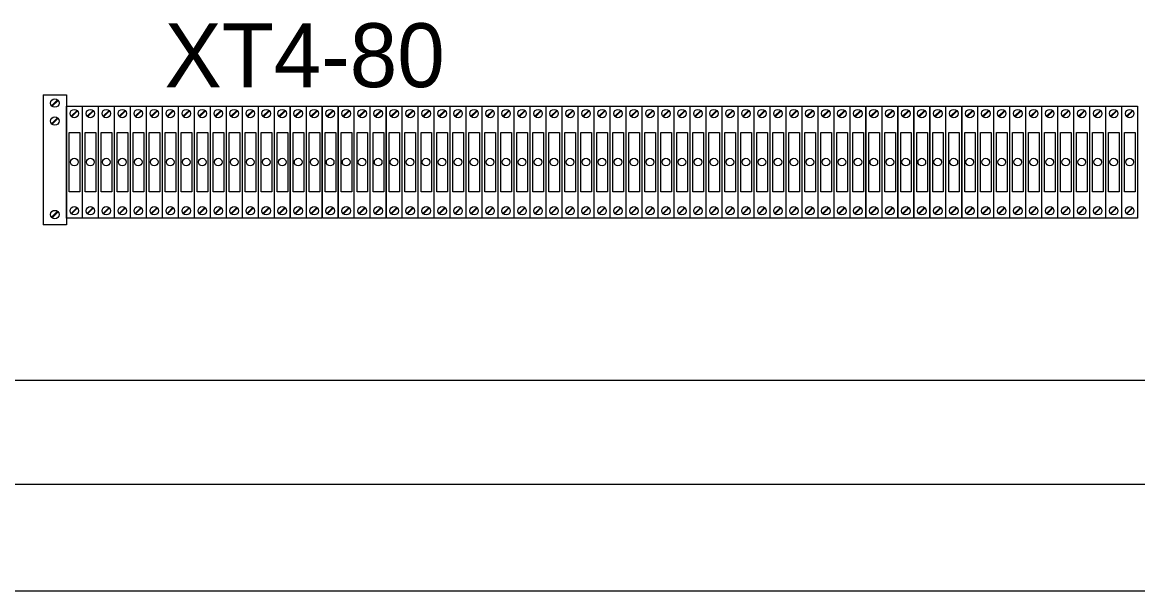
# Model space of a CAD drawing. Header units: millimetres. Extents: x 32721 to 72822, y 57624 to 123188.
# Drawn here: x 33098.1 to 33314.6, y 61653.7 to 61764 of the extents above; entities that cross this region are included whole.
import ezdxf

# ---------------------------------------------------------------- set-up
doc = ezdxf.new("R2010")
doc.units = ezdxf.units.MM
doc.header["$LTSCALE"] = 10
doc.layers.add('1轮廓实线层', color=7, linetype='Continuous', lineweight=18)
doc.layers.add('6文字层', color=3, linetype='Continuous', lineweight=18)
doc.styles.add('样式 1', font='SIMYOU.TTF', dxfattribs={"width": 0.75})

msp = doc.modelspace()

# ---------------------------------------------------------------- linework, layer by layer
at = {"layer": '1轮廓实线层', "lineweight": 13}
for p, q in [((33102.09, 61749.95), (33106.63, 61749.95)), ((33102.09, 61749.95), (33102.09, 61724.68)), ((33103.73, 61747.79), (33104.89, 61748.95)), ((33103.83, 61747.69), (33104.99, 61748.85)), ((33106.63, 61749.95), (33106.63, 61724.68)), ((33106.63, 61747.72), (33109.67, 61747.72)), ((33106.63, 61725.99), (33106.63, 61747.72)), ((33107.52, 61745.75), (33108.68, 61746.91)), ((33107.62, 61745.65), (33108.78, 61746.81)), ((33109.67, 61747.72), (33109.67, 61725.99)), ((33109.74, 61747.72), (33112.77, 61747.72)), ((33109.74, 61725.99), (33109.74, 61747.72)), ((33110.62, 61745.75), (33111.79, 61746.91)), ((33110.73, 61745.65), (33111.89, 61746.81)), ((33112.77, 61747.72), (33112.77, 61725.99)), ((33112.84, 61747.72), (33115.88, 61747.72)), ((33112.84, 61725.99), (33112.84, 61747.72)), ((33113.73, 61745.75), (33114.89, 61746.91)), ((33113.83, 61745.65), (33114.99, 61746.81)), ((33115.88, 61747.72), (33115.88, 61725.99)), ((33115.95, 61747.72), (33118.98, 61747.72)), ((33115.95, 61725.99), (33115.95, 61747.72)), ((33116.83, 61745.75), (33118, 61746.91)), ((33116.94, 61745.65), (33118.1, 61746.81)), ((33118.98, 61747.72), (33118.98, 61725.99)), ((33119.05, 61747.72), (33122.09, 61747.72)), ((33119.05, 61725.99), (33119.05, 61747.72)), ((33119.94, 61745.75), (33121.1, 61746.91)), ((33120.04, 61745.65), (33121.2, 61746.81)), ((33122.09, 61747.72), (33122.09, 61725.99)), ((33122.16, 61747.72), (33125.19, 61747.72)), ((33122.16, 61725.99), (33122.16, 61747.72)), ((33123.04, 61745.75), (33124.21, 61746.91)), ((33123.15, 61745.65), (33124.31, 61746.81)), ((33125.19, 61747.72), (33125.19, 61725.99)), ((33125.26, 61747.72), (33128.3, 61747.72)), ((33125.26, 61725.99), (33125.26, 61747.72)), ((33126.15, 61745.75), (33127.31, 61746.91)), ((33126.25, 61745.65), (33127.41, 61746.81)), ((33128.3, 61747.72), (33128.3, 61725.99)), ((33128.37, 61747.72), (33131.4, 61747.72)), ((33128.37, 61725.99), (33128.37, 61747.72)), ((33129.25, 61745.75), (33130.42, 61746.91)), ((33129.36, 61745.65), (33130.52, 61746.81)), ((33131.4, 61747.72), (33131.4, 61725.99)), ((33131.47, 61747.72), (33134.51, 61747.72)), ((33131.47, 61725.99), (33131.47, 61747.72)), ((33132.36, 61745.75), (33133.52, 61746.91)), ((33132.46, 61745.65), (33133.62, 61746.81)), ((33134.51, 61747.72), (33134.51, 61725.99)), ((33134.58, 61747.72), (33137.61, 61747.72)), ((33134.58, 61725.99), (33134.58, 61747.72)), ((33135.46, 61745.75), (33136.63, 61746.91)), ((33135.57, 61745.65), (33136.73, 61746.81)), ((33137.61, 61747.72), (33137.61, 61725.99)), ((33137.68, 61747.72), (33140.72, 61747.72)), ((33137.68, 61725.99), (33137.68, 61747.72)), ((33138.57, 61745.75), (33139.73, 61746.91)), ((33138.67, 61745.65), (33139.83, 61746.81)), ((33140.72, 61747.72), (33140.72, 61725.99)), ((33140.79, 61747.72), (33143.82, 61747.72)), ((33140.79, 61725.99), (33140.79, 61747.72)), ((33141.67, 61745.75), (33142.84, 61746.91)), ((33141.78, 61745.65), (33142.94, 61746.81)), ((33143.82, 61747.72), (33143.82, 61725.99)), ((33143.89, 61747.72), (33146.93, 61747.72)), ((33143.89, 61725.99), (33143.89, 61747.72)), ((33144.78, 61745.75), (33145.94, 61746.91)), ((33144.88, 61745.65), (33146.04, 61746.81)), ((33146.93, 61747.72), (33146.93, 61725.99)), ((33147, 61747.72), (33150.03, 61747.72)), ((33147, 61725.99), (33147, 61747.72)), ((33147.88, 61745.75), (33149.05, 61746.91)), ((33147.99, 61745.65), (33149.15, 61746.81)), ((33150.03, 61747.72), (33150.03, 61725.99)), ((33150.1, 61747.72), (33153.14, 61747.72)), ((33150.1, 61725.99), (33150.1, 61747.72)), ((33150.99, 61745.75), (33152.15, 61746.91)), ((33151.09, 61745.65), (33152.25, 61746.81)), ((33153.14, 61747.72), (33153.14, 61725.99)), ((33153.21, 61747.72), (33156.24, 61747.72)), ((33153.21, 61725.99), (33153.21, 61747.72)), ((33154.09, 61745.75), (33155.26, 61746.91)), ((33154.2, 61745.65), (33155.36, 61746.81)), ((33156.24, 61747.72), (33156.24, 61725.99)), ((33156.31, 61747.72), (33159.35, 61747.72)), ((33156.31, 61725.99), (33156.31, 61747.72)), ((33157.2, 61745.75), (33158.36, 61746.91)), ((33157.3, 61745.65), (33158.46, 61746.81)), ((33159.35, 61747.72), (33159.35, 61725.99)), ((33159.42, 61747.72), (33162.45, 61747.72)), ((33159.42, 61725.99), (33159.42, 61747.72)), ((33160.3, 61745.75), (33161.47, 61746.91)), ((33160.41, 61745.65), (33161.57, 61746.81)), ((33162.45, 61747.72), (33162.45, 61725.99)), ((33162.52, 61747.72), (33165.56, 61747.72)), ((33162.52, 61725.99), (33162.52, 61747.72)), ((33163.41, 61745.75), (33164.57, 61746.91)), ((33163.51, 61745.65), (33164.67, 61746.81)), ((33165.56, 61747.72), (33165.56, 61725.99)), ((33165.63, 61747.72), (33168.66, 61747.72)), ((33165.63, 61725.99), (33165.63, 61747.72)), ((33166.51, 61745.75), (33167.68, 61746.91)), ((33166.62, 61745.65), (33167.78, 61746.81)), ((33168.66, 61747.72), (33168.66, 61725.99)), ((33168.74, 61725.99), (33168.74, 61747.72)), ((33168.74, 61747.72), (33171.77, 61747.72)), ((33168.74, 61725.99), (33168.74, 61747.72)), ((33169.62, 61745.75), (33170.78, 61746.91)), ((33169.72, 61745.65), (33170.88, 61746.81)), ((33171.77, 61747.72), (33171.77, 61725.99)), ((33171.84, 61747.72), (33174.87, 61747.72)), ((33171.84, 61725.99), (33171.84, 61747.72)), ((33172.72, 61745.75), (33173.89, 61746.91)), ((33172.83, 61745.65), (33173.99, 61746.81)), ((33174.87, 61747.72), (33174.87, 61725.99)), ((33174.95, 61747.72), (33177.98, 61747.72)), ((33174.95, 61725.99), (33174.95, 61747.72)), ((33175.83, 61745.75), (33176.99, 61746.91)), ((33175.93, 61745.65), (33177.09, 61746.81)), ((33177.98, 61747.72), (33177.98, 61725.99)), ((33178.05, 61747.72), (33181.08, 61747.72)), ((33178.05, 61725.99), (33178.05, 61747.72)), ((33178.93, 61745.75), (33180.1, 61746.91)), ((33179.04, 61745.65), (33180.2, 61746.81)), ((33181.08, 61747.72), (33181.08, 61725.99)), ((33181.16, 61747.72), (33184.19, 61747.72)), ((33181.16, 61725.99), (33181.16, 61747.72)), ((33182.04, 61745.75), (33183.2, 61746.91)), ((33182.14, 61745.65), (33183.3, 61746.81)), ((33184.19, 61747.72), (33184.19, 61725.99)), ((33184.26, 61747.72), (33187.29, 61747.72)), ((33184.26, 61725.99), (33184.26, 61747.72)), ((33185.14, 61745.75), (33186.31, 61746.91)), ((33185.25, 61745.65), (33186.41, 61746.81)), ((33187.29, 61747.72), (33187.29, 61725.99)), ((33187.37, 61747.72), (33190.4, 61747.72)), ((33187.37, 61725.99), (33187.37, 61747.72)), ((33188.25, 61745.75), (33189.41, 61746.91)), ((33188.35, 61745.65), (33189.51, 61746.81)), ((33190.4, 61747.72), (33190.4, 61725.99)), ((33190.47, 61747.72), (33193.5, 61747.72)), ((33190.47, 61725.99), (33190.47, 61747.72)), ((33191.35, 61745.75), (33192.52, 61746.91)), ((33191.46, 61745.65), (33192.62, 61746.81)), ((33193.5, 61747.72), (33193.5, 61725.99)), ((33193.58, 61747.72), (33196.61, 61747.72)), ((33193.58, 61725.99), (33193.58, 61747.72)), ((33194.46, 61745.75), (33195.62, 61746.91)), ((33194.56, 61745.65), (33195.72, 61746.81)), ((33196.61, 61747.72), (33196.61, 61725.99)), ((33196.68, 61747.72), (33199.71, 61747.72)), ((33196.68, 61725.99), (33196.68, 61747.72)), ((33197.56, 61745.75), (33198.73, 61746.91)), ((33197.67, 61745.65), (33198.83, 61746.81)), ((33199.71, 61747.72), (33199.71, 61725.99)), ((33199.79, 61747.72), (33202.82, 61747.72)), ((33199.79, 61725.99), (33199.79, 61747.72)), ((33200.67, 61745.75), (33201.83, 61746.91)), ((33200.77, 61745.65), (33201.93, 61746.81)), ((33202.82, 61747.72), (33202.82, 61725.99)), ((33202.89, 61747.72), (33205.92, 61747.72)), ((33202.89, 61725.99), (33202.89, 61747.72)), ((33203.77, 61745.75), (33204.94, 61746.91)), ((33203.88, 61745.65), (33205.04, 61746.81)), ((33205.92, 61747.72), (33205.92, 61725.99)), ((33206, 61747.72), (33209.03, 61747.72)), ((33206, 61725.99), (33206, 61747.72)), ((33206.88, 61745.75), (33208.04, 61746.91)), ((33206.98, 61745.65), (33208.14, 61746.81)), ((33209.03, 61747.72), (33209.03, 61725.99)), ((33209.1, 61747.72), (33212.13, 61747.72)), ((33209.1, 61725.99), (33209.1, 61747.72)), ((33209.98, 61745.75), (33211.15, 61746.91)), ((33210.09, 61745.65), (33211.25, 61746.81)), ((33212.13, 61747.72), (33212.13, 61725.99)), ((33212.21, 61747.72), (33215.24, 61747.72)), ((33212.21, 61725.99), (33212.21, 61747.72)), ((33213.09, 61745.75), (33214.25, 61746.91)), ((33213.19, 61745.65), (33214.35, 61746.81)), ((33215.24, 61747.72), (33215.24, 61725.99)), ((33215.31, 61747.72), (33218.34, 61747.72)), ((33215.31, 61725.99), (33215.31, 61747.72)), ((33216.19, 61745.75), (33217.36, 61746.91)), ((33216.3, 61745.65), (33217.46, 61746.81)), ((33218.34, 61747.72), (33218.34, 61725.99)), ((33218.42, 61747.72), (33221.45, 61747.72)), ((33218.42, 61725.99), (33218.42, 61747.72)), ((33219.3, 61745.75), (33220.46, 61746.91)), ((33219.4, 61745.65), (33220.56, 61746.81)), ((33221.45, 61747.72), (33221.45, 61725.99)), ((33221.52, 61747.72), (33224.55, 61747.72)), ((33221.52, 61725.99), (33221.52, 61747.72)), ((33222.4, 61745.75), (33223.57, 61746.91)), ((33222.51, 61745.65), (33223.67, 61746.81)), ((33224.55, 61747.72), (33224.55, 61725.99)), ((33224.63, 61747.72), (33227.66, 61747.72)), ((33224.63, 61725.99), (33224.63, 61747.72)), ((33225.51, 61745.75), (33226.67, 61746.91)), ((33225.61, 61745.65), (33226.77, 61746.81)), ((33227.66, 61747.72), (33227.66, 61725.99)), ((33227.73, 61747.72), (33230.76, 61747.72)), ((33227.73, 61725.99), (33227.73, 61747.72)), ((33228.62, 61745.75), (33229.78, 61746.91)), ((33228.72, 61745.65), (33229.88, 61746.81)), ((33230.76, 61747.72), (33230.76, 61725.99)), ((33230.84, 61725.99), (33230.84, 61747.72)), ((33230.84, 61747.72), (33233.87, 61747.72)), ((33230.84, 61725.99), (33230.84, 61747.72)), ((33231.72, 61745.75), (33232.88, 61746.91)), ((33231.82, 61745.65), (33232.98, 61746.81)), ((33233.87, 61747.72), (33233.87, 61725.99)), ((33233.94, 61747.72), (33236.97, 61747.72)), ((33233.94, 61725.99), (33233.94, 61747.72)), ((33234.83, 61745.75), (33235.99, 61746.91)), ((33234.93, 61745.65), (33236.09, 61746.81)), ((33236.97, 61747.72), (33236.97, 61725.99)), ((33237.05, 61747.72), (33240.08, 61747.72)), ((33237.05, 61725.99), (33237.05, 61747.72)), ((33237.93, 61745.75), (33239.09, 61746.91)), ((33238.03, 61745.65), (33239.19, 61746.81)), ((33240.08, 61747.72), (33240.08, 61725.99)), ((33240.15, 61747.72), (33243.18, 61747.72)), ((33240.15, 61725.99), (33240.15, 61747.72)), ((33241.04, 61745.75), (33242.2, 61746.91)), ((33241.14, 61745.65), (33242.3, 61746.81)), ((33243.18, 61747.72), (33243.18, 61725.99)), ((33243.26, 61747.72), (33246.29, 61747.72)), ((33243.26, 61725.99), (33243.26, 61747.72)), ((33244.14, 61745.75), (33245.3, 61746.91)), ((33244.24, 61745.65), (33245.4, 61746.81)), ((33246.29, 61747.72), (33246.29, 61725.99)), ((33246.36, 61747.72), (33249.39, 61747.72)), ((33246.36, 61725.99), (33246.36, 61747.72)), ((33247.25, 61745.75), (33248.41, 61746.91)), ((33247.35, 61745.65), (33248.51, 61746.81)), ((33249.39, 61747.72), (33249.39, 61725.99)), ((33249.47, 61747.72), (33252.5, 61747.72)), ((33249.47, 61725.99), (33249.47, 61747.72)), ((33250.35, 61745.75), (33251.51, 61746.91)), ((33250.45, 61745.65), (33251.61, 61746.81)), ((33252.5, 61747.72), (33252.5, 61725.99)), ((33252.57, 61747.72), (33255.6, 61747.72)), ((33252.57, 61725.99), (33252.57, 61747.72)), ((33253.46, 61745.75), (33254.62, 61746.91)), ((33253.56, 61745.65), (33254.72, 61746.81)), ((33255.6, 61747.72), (33255.6, 61725.99)), ((33255.68, 61747.72), (33258.71, 61747.72)), ((33255.68, 61725.99), (33255.68, 61747.72)), ((33256.56, 61745.75), (33257.72, 61746.91)), ((33256.66, 61745.65), (33257.82, 61746.81)), ((33258.71, 61747.72), (33258.71, 61725.99)), ((33258.78, 61747.72), (33261.81, 61747.72)), ((33258.78, 61725.99), (33258.78, 61747.72)), ((33259.67, 61745.75), (33260.83, 61746.91)), ((33259.77, 61745.65), (33260.93, 61746.81)), ((33261.81, 61747.72), (33261.81, 61725.99)), ((33261.89, 61747.72), (33264.92, 61747.72)), ((33261.89, 61725.99), (33261.89, 61747.72)), ((33262.77, 61745.75), (33263.93, 61746.91)), ((33262.87, 61745.65), (33264.03, 61746.81)), ((33264.92, 61747.72), (33264.92, 61725.99)), ((33264.99, 61747.72), (33268.02, 61747.72)), ((33264.99, 61725.99), (33264.99, 61747.72)), ((33265.88, 61745.75), (33267.04, 61746.91)), ((33265.98, 61745.65), (33267.14, 61746.81)), ((33268.02, 61747.72), (33268.02, 61725.99)), ((33268.1, 61747.72), (33271.13, 61747.72)), ((33268.1, 61725.99), (33268.1, 61747.72)), ((33268.98, 61745.75), (33270.14, 61746.91)), ((33269.08, 61745.65), (33270.24, 61746.81)), ((33271.13, 61747.72), (33271.13, 61725.99)), ((33271.2, 61747.72), (33274.23, 61747.72)), ((33271.2, 61725.99), (33271.2, 61747.72)), ((33272.09, 61745.75), (33273.25, 61746.91)), ((33272.19, 61745.65), (33273.35, 61746.81)), ((33274.23, 61747.72), (33274.23, 61725.99)), ((33274.31, 61747.72), (33277.34, 61747.72)), ((33274.31, 61725.99), (33274.31, 61747.72)), ((33275.19, 61745.75), (33276.35, 61746.91)), ((33275.29, 61745.65), (33276.45, 61746.81)), ((33277.34, 61747.72), (33277.34, 61725.99)), ((33277.41, 61747.72), (33280.44, 61747.72)), ((33277.41, 61725.99), (33277.41, 61747.72)), ((33278.3, 61745.75), (33279.46, 61746.91)), ((33278.4, 61745.65), (33279.56, 61746.81)), ((33280.44, 61747.72), (33280.44, 61725.99)), ((33280.52, 61747.72), (33283.55, 61747.72)), ((33280.52, 61725.99), (33280.52, 61747.72)), ((33281.4, 61745.75), (33282.56, 61746.91)), ((33281.5, 61745.65), (33282.66, 61746.81)), ((33283.55, 61747.72), (33283.55, 61725.99)), ((33283.62, 61747.72), (33286.65, 61747.72)), ((33283.62, 61725.99), (33283.62, 61747.72)), ((33284.51, 61745.75), (33285.67, 61746.91)), ((33284.61, 61745.65), (33285.77, 61746.81)), ((33286.65, 61747.72), (33286.65, 61725.99)), ((33286.73, 61747.72), (33289.76, 61747.72)), ((33286.73, 61725.99), (33286.73, 61747.72)), ((33287.61, 61745.75), (33288.77, 61746.91)), ((33287.71, 61745.65), (33288.87, 61746.81)), ((33289.76, 61747.72), (33289.76, 61725.99)), ((33289.83, 61747.72), (33292.86, 61747.72)), ((33289.83, 61725.99), (33289.83, 61747.72)), ((33290.72, 61745.75), (33291.88, 61746.91)), ((33290.82, 61745.65), (33291.98, 61746.81)), ((33292.86, 61747.72), (33292.86, 61725.99)), ((33292.94, 61725.99), (33292.94, 61747.72)), ((33292.94, 61747.72), (33295.97, 61747.72)), ((33292.94, 61725.99), (33292.94, 61747.72)), ((33293.82, 61745.75), (33294.98, 61746.91)), ((33293.92, 61745.65), (33295.08, 61746.81)), ((33295.97, 61747.72), (33295.97, 61725.99)), ((33296.04, 61747.72), (33299.07, 61747.72)), ((33296.04, 61725.99), (33296.04, 61747.72)), ((33296.93, 61745.75), (33298.09, 61746.91)), ((33297.03, 61745.65), (33298.19, 61746.81)), ((33299.07, 61747.72), (33299.07, 61725.99)), ((33299.15, 61747.72), (33302.18, 61747.72)), ((33299.15, 61725.99), (33299.15, 61747.72)), ((33300.03, 61745.75), (33301.19, 61746.91)), ((33300.13, 61745.65), (33301.29, 61746.81)), ((33302.18, 61747.72), (33302.18, 61725.99)), ((33302.25, 61747.72), (33305.28, 61747.72)), ((33302.25, 61725.99), (33302.25, 61747.72)), ((33303.14, 61745.75), (33304.3, 61746.91)), ((33303.24, 61745.65), (33304.4, 61746.81)), ((33305.28, 61747.72), (33305.28, 61725.99)), ((33305.36, 61747.72), (33308.39, 61747.72)), ((33305.36, 61725.99), (33305.36, 61747.72)), ((33306.24, 61745.75), (33307.4, 61746.91)), ((33306.34, 61745.65), (33307.5, 61746.81)), ((33308.39, 61747.72), (33308.39, 61725.99)), ((33308.46, 61747.72), (33311.49, 61747.72)), ((33308.46, 61725.99), (33308.46, 61747.72)), ((33309.35, 61745.75), (33310.51, 61746.91)), ((33309.45, 61745.65), (33310.61, 61746.81)), ((33311.49, 61747.72), (33311.49, 61725.99)), ((33311.57, 61747.72), (33314.6, 61747.72)), ((33311.57, 61725.99), (33311.57, 61747.72)), ((33312.45, 61745.75), (33313.61, 61746.91)), ((33312.55, 61745.65), (33313.71, 61746.81)), ((33314.6, 61747.72), (33314.6, 61725.99)), ((33103.73, 61744.31), (33104.89, 61745.48)), ((33103.83, 61744.21), (33104.99, 61745.37)), ((33103.73, 61726.15), (33104.89, 61727.31)), ((33103.83, 61726.05), (33104.99, 61727.21)), ((33107.52, 61726.9), (33108.68, 61728.06)), ((33107.62, 61726.8), (33108.78, 61727.96)), ((33110.62, 61726.9), (33111.79, 61728.06)), ((33110.73, 61726.8), (33111.89, 61727.96)), ((33113.73, 61726.9), (33114.89, 61728.06)), ((33113.83, 61726.8), (33114.99, 61727.96)), ((33116.83, 61726.9), (33118, 61728.06)), ((33116.94, 61726.8), (33118.1, 61727.96)), ((33119.94, 61726.9), (33121.1, 61728.06)), ((33120.04, 61726.8), (33121.2, 61727.96)), ((33123.04, 61726.9), (33124.21, 61728.06)), ((33123.15, 61726.8), (33124.31, 61727.96)), ((33126.15, 61726.9), (33127.31, 61728.06)), ((33126.25, 61726.8), (33127.41, 61727.96)), ((33129.25, 61726.9), (33130.42, 61728.06)), ((33129.36, 61726.8), (33130.52, 61727.96)), ((33132.36, 61726.9), (33133.52, 61728.06)), ((33132.46, 61726.8), (33133.62, 61727.96)), ((33135.46, 61726.9), (33136.63, 61728.06)), ((33135.57, 61726.8), (33136.73, 61727.96)), ((33138.57, 61726.9), (33139.73, 61728.06)), ((33138.67, 61726.8), (33139.83, 61727.96)), ((33141.67, 61726.9), (33142.84, 61728.06)), ((33141.78, 61726.8), (33142.94, 61727.96)), ((33144.78, 61726.9), (33145.94, 61728.06)), ((33144.88, 61726.8), (33146.04, 61727.96)), ((33147.88, 61726.9), (33149.05, 61728.06)), ((33147.99, 61726.8), (33149.15, 61727.96)), ((33150.99, 61726.9), (33152.15, 61728.06)), ((33151.09, 61726.8), (33152.25, 61727.96)), ((33154.09, 61726.9), (33155.26, 61728.06)), ((33154.2, 61726.8), (33155.36, 61727.96)), ((33157.2, 61726.9), (33158.36, 61728.06)), ((33157.3, 61726.8), (33158.46, 61727.96)), ((33160.3, 61726.9), (33161.47, 61728.06)), ((33160.41, 61726.8), (33161.57, 61727.96)), ((33163.41, 61726.9), (33164.57, 61728.06)), ((33163.51, 61726.8), (33164.67, 61727.96)), ((33166.51, 61726.9), (33167.68, 61728.06)), ((33166.62, 61726.8), (33167.78, 61727.96)), ((33169.62, 61726.9), (33170.78, 61728.06)), ((33169.72, 61726.8), (33170.88, 61727.96)), ((33172.72, 61726.9), (33173.89, 61728.06)), ((33172.83, 61726.8), (33173.99, 61727.96)), ((33175.83, 61726.9), (33176.99, 61728.06)), ((33175.93, 61726.8), (33177.09, 61727.96)), ((33178.93, 61726.9), (33180.1, 61728.06)), ((33179.04, 61726.8), (33180.2, 61727.96)), ((33182.04, 61726.9), (33183.2, 61728.06)), ((33182.14, 61726.8), (33183.3, 61727.96)), ((33185.14, 61726.9), (33186.31, 61728.06)), ((33185.25, 61726.8), (33186.41, 61727.96)), ((33188.25, 61726.9), (33189.41, 61728.06)), ((33188.35, 61726.8), (33189.51, 61727.96)), ((33191.35, 61726.9), (33192.52, 61728.06)), ((33191.46, 61726.8), (33192.62, 61727.96)), ((33194.46, 61726.9), (33195.62, 61728.06)), ((33194.56, 61726.8), (33195.72, 61727.96)), ((33197.56, 61726.9), (33198.73, 61728.06)), ((33197.67, 61726.8), (33198.83, 61727.96)), ((33200.67, 61726.9), (33201.83, 61728.06)), ((33200.77, 61726.8), (33201.93, 61727.96)), ((33203.77, 61726.9), (33204.94, 61728.06)), ((33203.88, 61726.8), (33205.04, 61727.96)), ((33206.88, 61726.9), (33208.04, 61728.06)), ((33206.98, 61726.8), (33208.14, 61727.96)), ((33209.98, 61726.9), (33211.15, 61728.06)), ((33210.09, 61726.8), (33211.25, 61727.96)), ((33213.09, 61726.9), (33214.25, 61728.06)), ((33213.19, 61726.8), (33214.35, 61727.96)), ((33216.19, 61726.9), (33217.36, 61728.06)), ((33216.3, 61726.8), (33217.46, 61727.96)), ((33219.3, 61726.9), (33220.46, 61728.06)), ((33219.4, 61726.8), (33220.56, 61727.96)), ((33222.4, 61726.9), (33223.57, 61728.06)), ((33222.51, 61726.8), (33223.67, 61727.96)), ((33225.51, 61726.9), (33226.67, 61728.06)), ((33225.61, 61726.8), (33226.77, 61727.96)), ((33228.62, 61726.9), (33229.78, 61728.06)), ((33228.72, 61726.8), (33229.88, 61727.96)), ((33231.72, 61726.9), (33232.88, 61728.06)), ((33231.82, 61726.8), (33232.98, 61727.96)), ((33234.83, 61726.9), (33235.99, 61728.06)), ((33234.93, 61726.8), (33236.09, 61727.96)), ((33237.93, 61726.9), (33239.09, 61728.06)), ((33238.03, 61726.8), (33239.19, 61727.96)), ((33241.04, 61726.9), (33242.2, 61728.06)), ((33241.14, 61726.8), (33242.3, 61727.96)), ((33244.14, 61726.9), (33245.3, 61728.06)), ((33244.24, 61726.8), (33245.4, 61727.96)), ((33247.25, 61726.9), (33248.41, 61728.06)), ((33247.35, 61726.8), (33248.51, 61727.96)), ((33250.35, 61726.9), (33251.51, 61728.06)), ((33250.45, 61726.8), (33251.61, 61727.96)), ((33253.46, 61726.9), (33254.62, 61728.06)), ((33253.56, 61726.8), (33254.72, 61727.96)), ((33256.56, 61726.9), (33257.72, 61728.06)), ((33256.66, 61726.8), (33257.82, 61727.96)), ((33259.67, 61726.9), (33260.83, 61728.06)), ((33259.77, 61726.8), (33260.93, 61727.96)), ((33262.77, 61726.9), (33263.93, 61728.06)), ((33262.87, 61726.8), (33264.03, 61727.96)), ((33265.88, 61726.9), (33267.04, 61728.06)), ((33265.98, 61726.8), (33267.14, 61727.96)), ((33268.98, 61726.9), (33270.14, 61728.06)), ((33269.08, 61726.8), (33270.24, 61727.96)), ((33272.09, 61726.9), (33273.25, 61728.06)), ((33272.19, 61726.8), (33273.35, 61727.96)), ((33275.19, 61726.9), (33276.35, 61728.06)), ((33275.29, 61726.8), (33276.45, 61727.96)), ((33278.3, 61726.9), (33279.46, 61728.06)), ((33278.4, 61726.8), (33279.56, 61727.96)), ((33281.4, 61726.9), (33282.56, 61728.06)), ((33281.5, 61726.8), (33282.66, 61727.96)), ((33284.51, 61726.9), (33285.67, 61728.06)), ((33284.61, 61726.8), (33285.77, 61727.96)), ((33287.61, 61726.9), (33288.77, 61728.06)), ((33287.71, 61726.8), (33288.87, 61727.96)), ((33290.72, 61726.9), (33291.88, 61728.06)), ((33290.82, 61726.8), (33291.98, 61727.96)), ((33293.82, 61726.9), (33294.98, 61728.06)), ((33293.92, 61726.8), (33295.08, 61727.96)), ((33296.93, 61726.9), (33298.09, 61728.06)), ((33297.03, 61726.8), (33298.19, 61727.96)), ((33300.03, 61726.9), (33301.19, 61728.06)), ((33300.13, 61726.8), (33301.29, 61727.96)), ((33303.14, 61726.9), (33304.3, 61728.06)), ((33303.24, 61726.8), (33304.4, 61727.96)), ((33306.24, 61726.9), (33307.4, 61728.06)), ((33306.34, 61726.8), (33307.5, 61727.96)), ((33309.35, 61726.9), (33310.51, 61728.06)), ((33309.45, 61726.8), (33310.61, 61727.96)), ((33312.45, 61726.9), (33313.61, 61728.06)), ((33312.55, 61726.8), (33313.71, 61727.96)), ((33106.63, 61724.68), (33102.09, 61724.68)), ((33109.67, 61725.99), (33106.63, 61725.99)), ((33112.77, 61725.99), (33109.74, 61725.99)), ((33115.88, 61725.99), (33112.84, 61725.99)), ((33118.98, 61725.99), (33115.95, 61725.99)), ((33122.09, 61725.99), (33119.05, 61725.99)), ((33125.19, 61725.99), (33122.16, 61725.99)), ((33128.3, 61725.99), (33125.26, 61725.99)), ((33131.4, 61725.99), (33128.37, 61725.99)), ((33134.51, 61725.99), (33131.47, 61725.99)), ((33137.61, 61725.99), (33134.58, 61725.99)), ((33140.72, 61725.99), (33137.68, 61725.99)), ((33143.82, 61725.99), (33140.79, 61725.99)), ((33146.93, 61725.99), (33143.89, 61725.99)), ((33150.03, 61725.99), (33147, 61725.99)), ((33153.14, 61725.99), (33150.1, 61725.99)), ((33156.24, 61725.99), (33153.21, 61725.99)), ((33159.35, 61725.99), (33156.31, 61725.99)), ((33162.45, 61725.99), (33159.42, 61725.99)), ((33165.56, 61725.99), (33162.52, 61725.99)), ((33168.66, 61725.99), (33165.63, 61725.99)), ((33171.77, 61725.99), (33168.74, 61725.99)), ((33174.87, 61725.99), (33171.84, 61725.99)), ((33177.98, 61725.99), (33174.95, 61725.99)), ((33181.08, 61725.99), (33178.05, 61725.99)), ((33184.19, 61725.99), (33181.16, 61725.99)), ((33187.29, 61725.99), (33184.26, 61725.99)), ((33190.4, 61725.99), (33187.37, 61725.99)), ((33193.5, 61725.99), (33190.47, 61725.99)), ((33196.61, 61725.99), (33193.58, 61725.99)), ((33199.71, 61725.99), (33196.68, 61725.99)), ((33202.82, 61725.99), (33199.79, 61725.99)), ((33205.92, 61725.99), (33202.89, 61725.99)), ((33209.03, 61725.99), (33206, 61725.99)), ((33212.13, 61725.99), (33209.1, 61725.99)), ((33215.24, 61725.99), (33212.21, 61725.99)), ((33218.34, 61725.99), (33215.31, 61725.99)), ((33221.45, 61725.99), (33218.42, 61725.99)), ((33224.55, 61725.99), (33221.52, 61725.99)), ((33227.66, 61725.99), (33224.63, 61725.99)), ((33230.76, 61725.99), (33227.73, 61725.99)), ((33233.87, 61725.99), (33230.84, 61725.99)), ((33236.97, 61725.99), (33233.94, 61725.99)), ((33240.08, 61725.99), (33237.05, 61725.99)), ((33243.18, 61725.99), (33240.15, 61725.99)), ((33246.29, 61725.99), (33243.26, 61725.99)), ((33249.39, 61725.99), (33246.36, 61725.99)), ((33252.5, 61725.99), (33249.47, 61725.99)), ((33255.6, 61725.99), (33252.57, 61725.99)), ((33258.71, 61725.99), (33255.68, 61725.99)), ((33261.81, 61725.99), (33258.78, 61725.99)), ((33264.92, 61725.99), (33261.89, 61725.99)), ((33268.02, 61725.99), (33264.99, 61725.99)), ((33271.13, 61725.99), (33268.1, 61725.99)), ((33274.23, 61725.99), (33271.2, 61725.99)), ((33277.34, 61725.99), (33274.31, 61725.99)), ((33280.44, 61725.99), (33277.41, 61725.99)), ((33283.55, 61725.99), (33280.52, 61725.99)), ((33286.65, 61725.99), (33283.62, 61725.99)), ((33289.76, 61725.99), (33286.73, 61725.99)), ((33292.86, 61725.99), (33289.83, 61725.99)), ((33295.97, 61725.99), (33292.94, 61725.99)), ((33299.07, 61725.99), (33296.04, 61725.99)), ((33302.18, 61725.99), (33299.15, 61725.99)), ((33305.28, 61725.99), (33302.25, 61725.99)), ((33308.39, 61725.99), (33305.36, 61725.99)), ((33311.49, 61725.99), (33308.46, 61725.99)), ((33314.6, 61725.99), (33311.57, 61725.99))]:
    msp.add_line(p, q, dxfattribs=at)
at = {"layer": '1轮廓实线层'}
for p, q in [((33664.15, 61694.47), (33085.74, 61694.47)), ((33683.86, 61674.25), (33066.02, 61674.25)), ((33041.37, 61653.67), (33708.51, 61653.67))]:
    msp.add_line(p, q, dxfattribs=at)
at = {"layer": '1轮廓实线层', "lineweight": 13}
for points in [[(33107.16, 61742.58), (33109.22, 61742.58), (33109.22, 61731.08), (33107.16, 61731.08)], [(33110.26, 61742.58), (33112.32, 61742.58), (33112.32, 61731.08), (33110.26, 61731.08)], [(33113.37, 61742.58), (33115.43, 61742.58), (33115.43, 61731.08), (33113.37, 61731.08)], [(33116.47, 61742.58), (33118.53, 61742.58), (33118.53, 61731.08), (33116.47, 61731.08)], [(33119.58, 61742.58), (33121.64, 61742.58), (33121.64, 61731.08), (33119.58, 61731.08)], [(33122.68, 61742.58), (33124.75, 61742.58), (33124.75, 61731.08), (33122.68, 61731.08)], [(33125.79, 61742.58), (33127.85, 61742.58), (33127.85, 61731.08), (33125.79, 61731.08)], [(33128.89, 61742.58), (33130.96, 61742.58), (33130.96, 61731.08), (33128.89, 61731.08)], [(33132, 61742.58), (33134.06, 61742.58), (33134.06, 61731.08), (33132, 61731.08)], [(33135.1, 61742.58), (33137.17, 61742.58), (33137.17, 61731.08), (33135.1, 61731.08)], [(33138.21, 61742.58), (33140.27, 61742.58), (33140.27, 61731.08), (33138.21, 61731.08)], [(33141.31, 61742.58), (33143.38, 61742.58), (33143.38, 61731.08), (33141.31, 61731.08)], [(33144.42, 61742.58), (33146.48, 61742.58), (33146.48, 61731.08), (33144.42, 61731.08)], [(33147.52, 61742.58), (33149.59, 61742.58), (33149.59, 61731.08), (33147.52, 61731.08)], [(33150.63, 61742.58), (33152.69, 61742.58), (33152.69, 61731.08), (33150.63, 61731.08)], [(33153.73, 61742.58), (33155.8, 61742.58), (33155.8, 61731.08), (33153.73, 61731.08)], [(33156.84, 61742.58), (33158.9, 61742.58), (33158.9, 61731.08), (33156.84, 61731.08)], [(33159.94, 61742.58), (33162.01, 61742.58), (33162.01, 61731.08), (33159.94, 61731.08)], [(33163.05, 61742.58), (33165.11, 61742.58), (33165.11, 61731.08), (33163.05, 61731.08)], [(33166.15, 61742.58), (33168.22, 61742.58), (33168.22, 61731.08), (33166.15, 61731.08)], [(33169.26, 61742.58), (33171.32, 61742.58), (33171.32, 61731.08), (33169.26, 61731.08)], [(33172.36, 61742.58), (33174.43, 61742.58), (33174.43, 61731.08), (33172.36, 61731.08)], [(33175.47, 61742.58), (33177.53, 61742.58), (33177.53, 61731.08), (33175.47, 61731.08)], [(33178.57, 61742.58), (33180.64, 61742.58), (33180.64, 61731.08), (33178.57, 61731.08)], [(33181.68, 61742.58), (33183.74, 61742.58), (33183.74, 61731.08), (33181.68, 61731.08)], [(33184.78, 61742.58), (33186.85, 61742.58), (33186.85, 61731.08), (33184.78, 61731.08)], [(33187.89, 61742.58), (33189.95, 61742.58), (33189.95, 61731.08), (33187.89, 61731.08)], [(33190.99, 61742.58), (33193.06, 61742.58), (33193.06, 61731.08), (33190.99, 61731.08)], [(33194.1, 61742.58), (33196.16, 61742.58), (33196.16, 61731.08), (33194.1, 61731.08)], [(33197.2, 61742.58), (33199.27, 61742.58), (33199.27, 61731.08), (33197.2, 61731.08)], [(33200.31, 61742.58), (33202.37, 61742.58), (33202.37, 61731.08), (33200.31, 61731.08)], [(33203.41, 61742.58), (33205.48, 61742.58), (33205.48, 61731.08), (33203.41, 61731.08)], [(33206.52, 61742.58), (33208.58, 61742.58), (33208.58, 61731.08), (33206.52, 61731.08)], [(33209.62, 61742.58), (33211.69, 61742.58), (33211.69, 61731.08), (33209.62, 61731.08)], [(33212.73, 61742.58), (33214.79, 61742.58), (33214.79, 61731.08), (33212.73, 61731.08)], [(33215.83, 61742.58), (33217.9, 61742.58), (33217.9, 61731.08), (33215.83, 61731.08)], [(33218.94, 61742.58), (33221, 61742.58), (33221, 61731.08), (33218.94, 61731.08)], [(33222.04, 61742.58), (33224.11, 61742.58), (33224.11, 61731.08), (33222.04, 61731.08)], [(33225.15, 61742.58), (33227.21, 61742.58), (33227.21, 61731.08), (33225.15, 61731.08)], [(33228.25, 61742.58), (33230.32, 61742.58), (33230.32, 61731.08), (33228.25, 61731.08)], [(33231.36, 61742.58), (33233.42, 61742.58), (33233.42, 61731.08), (33231.36, 61731.08)], [(33234.46, 61742.58), (33236.53, 61742.58), (33236.53, 61731.08), (33234.46, 61731.08)], [(33237.57, 61742.58), (33239.63, 61742.58), (33239.63, 61731.08), (33237.57, 61731.08)], [(33240.67, 61742.58), (33242.74, 61742.58), (33242.74, 61731.08), (33240.67, 61731.08)], [(33243.78, 61742.58), (33245.84, 61742.58), (33245.84, 61731.08), (33243.78, 61731.08)], [(33246.88, 61742.58), (33248.95, 61742.58), (33248.95, 61731.08), (33246.88, 61731.08)], [(33249.99, 61742.58), (33252.05, 61742.58), (33252.05, 61731.08), (33249.99, 61731.08)], [(33253.09, 61742.58), (33255.16, 61742.58), (33255.16, 61731.08), (33253.09, 61731.08)], [(33256.2, 61742.58), (33258.26, 61742.58), (33258.26, 61731.08), (33256.2, 61731.08)], [(33259.3, 61742.58), (33261.37, 61742.58), (33261.37, 61731.08), (33259.3, 61731.08)], [(33262.41, 61742.58), (33264.47, 61742.58), (33264.47, 61731.08), (33262.41, 61731.08)], [(33265.51, 61742.58), (33267.58, 61742.58), (33267.58, 61731.08), (33265.51, 61731.08)], [(33268.62, 61742.58), (33270.68, 61742.58), (33270.68, 61731.08), (33268.62, 61731.08)], [(33271.72, 61742.58), (33273.79, 61742.58), (33273.79, 61731.08), (33271.72, 61731.08)], [(33274.83, 61742.58), (33276.89, 61742.58), (33276.89, 61731.08), (33274.83, 61731.08)], [(33277.93, 61742.58), (33280, 61742.58), (33280, 61731.08), (33277.93, 61731.08)], [(33281.04, 61742.58), (33283.1, 61742.58), (33283.1, 61731.08), (33281.04, 61731.08)], [(33284.14, 61742.58), (33286.21, 61742.58), (33286.21, 61731.08), (33284.14, 61731.08)], [(33287.25, 61742.58), (33289.31, 61742.58), (33289.31, 61731.08), (33287.25, 61731.08)], [(33290.35, 61742.58), (33292.42, 61742.58), (33292.42, 61731.08), (33290.35, 61731.08)], [(33293.46, 61742.58), (33295.52, 61742.58), (33295.52, 61731.08), (33293.46, 61731.08)], [(33296.56, 61742.58), (33298.63, 61742.58), (33298.63, 61731.08), (33296.56, 61731.08)], [(33299.67, 61742.58), (33301.73, 61742.58), (33301.73, 61731.08), (33299.67, 61731.08)], [(33302.77, 61742.58), (33304.84, 61742.58), (33304.84, 61731.08), (33302.77, 61731.08)], [(33305.88, 61742.58), (33307.94, 61742.58), (33307.94, 61731.08), (33305.88, 61731.08)], [(33308.98, 61742.58), (33311.05, 61742.58), (33311.05, 61731.08), (33308.98, 61731.08)], [(33312.09, 61742.58), (33314.15, 61742.58), (33314.15, 61731.08), (33312.09, 61731.08)]]:
    msp.add_lwpolyline(points, close=True, dxfattribs=at)
for centre, radius in [((33104.36, 61748.32), 0.821), ((33108.15, 61746.28), 0.821), ((33111.26, 61746.28), 0.821), ((33114.36, 61746.28), 0.821), ((33117.47, 61746.28), 0.821), ((33120.57, 61746.28), 0.821), ((33123.68, 61746.28), 0.821), ((33126.78, 61746.28), 0.821), ((33129.89, 61746.28), 0.821), ((33132.99, 61746.28), 0.821), ((33136.1, 61746.28), 0.821), ((33139.2, 61746.28), 0.821), ((33142.31, 61746.28), 0.821), ((33145.41, 61746.28), 0.821), ((33148.52, 61746.28), 0.821), ((33151.62, 61746.28), 0.821), ((33154.73, 61746.28), 0.821), ((33157.83, 61746.28), 0.821), ((33160.94, 61746.28), 0.821), ((33164.04, 61746.28), 0.821), ((33167.15, 61746.28), 0.821), ((33170.25, 61746.28), 0.821), ((33173.36, 61746.28), 0.821), ((33176.46, 61746.28), 0.821), ((33179.57, 61746.28), 0.821), ((33182.67, 61746.28), 0.821), ((33185.78, 61746.28), 0.821), ((33188.88, 61746.28), 0.821), ((33191.99, 61746.28), 0.821), ((33195.09, 61746.28), 0.821), ((33198.2, 61746.28), 0.821), ((33201.3, 61746.28), 0.821), ((33204.41, 61746.28), 0.821), ((33207.51, 61746.28), 0.821), ((33210.62, 61746.28), 0.821), ((33213.72, 61746.28), 0.821), ((33216.83, 61746.28), 0.821), ((33219.93, 61746.28), 0.821), ((33223.04, 61746.28), 0.821), ((33226.14, 61746.28), 0.821), ((33229.25, 61746.28), 0.821), ((33232.35, 61746.28), 0.821), ((33235.46, 61746.28), 0.821), ((33238.56, 61746.28), 0.821), ((33241.67, 61746.28), 0.821), ((33244.77, 61746.28), 0.821), ((33247.88, 61746.28), 0.821), ((33250.98, 61746.28), 0.821), ((33254.09, 61746.28), 0.821), ((33257.19, 61746.28), 0.821), ((33260.3, 61746.28), 0.821), ((33263.4, 61746.28), 0.821), ((33266.51, 61746.28), 0.821), ((33269.61, 61746.28), 0.821), ((33272.72, 61746.28), 0.821), ((33275.82, 61746.28), 0.821), ((33278.93, 61746.28), 0.821), ((33282.03, 61746.28), 0.821), ((33285.14, 61746.28), 0.821), ((33288.24, 61746.28), 0.821), ((33291.35, 61746.28), 0.821), ((33294.45, 61746.28), 0.821), ((33297.56, 61746.28), 0.821), ((33300.66, 61746.28), 0.821), ((33303.77, 61746.28), 0.821), ((33306.87, 61746.28), 0.821), ((33309.98, 61746.28), 0.821), ((33313.08, 61746.28), 0.821), ((33104.36, 61744.84), 0.821), ((33108.15, 61736.86), 0.742), ((33111.26, 61736.86), 0.742), ((33114.36, 61736.86), 0.742), ((33117.47, 61736.86), 0.742), ((33120.57, 61736.86), 0.742), ((33123.68, 61736.86), 0.742), ((33126.78, 61736.86), 0.742), ((33129.89, 61736.86), 0.742), ((33132.99, 61736.86), 0.742), ((33136.1, 61736.86), 0.742), ((33139.2, 61736.86), 0.742), ((33142.31, 61736.86), 0.742), ((33145.41, 61736.86), 0.742), ((33148.52, 61736.86), 0.742), ((33151.62, 61736.86), 0.742), ((33154.73, 61736.86), 0.742), ((33157.83, 61736.86), 0.742), ((33160.94, 61736.86), 0.742), ((33164.04, 61736.86), 0.742), ((33167.15, 61736.86), 0.742), ((33170.25, 61736.86), 0.742), ((33173.36, 61736.86), 0.742), ((33176.46, 61736.86), 0.742), ((33179.57, 61736.86), 0.742), ((33182.67, 61736.86), 0.742), ((33185.78, 61736.86), 0.742), ((33188.88, 61736.86), 0.742), ((33191.99, 61736.86), 0.742), ((33195.09, 61736.86), 0.742), ((33198.2, 61736.86), 0.742), ((33201.3, 61736.86), 0.742), ((33204.41, 61736.86), 0.742), ((33207.51, 61736.86), 0.742), ((33210.62, 61736.86), 0.742), ((33213.72, 61736.86), 0.742), ((33216.83, 61736.86), 0.742), ((33219.93, 61736.86), 0.742), ((33223.04, 61736.86), 0.742), ((33226.14, 61736.86), 0.742), ((33229.25, 61736.86), 0.742), ((33232.35, 61736.86), 0.742), ((33235.46, 61736.86), 0.742), ((33238.56, 61736.86), 0.742), ((33241.67, 61736.86), 0.742), ((33244.77, 61736.86), 0.742), ((33247.88, 61736.86), 0.742), ((33250.98, 61736.86), 0.742), ((33254.09, 61736.86), 0.742), ((33257.19, 61736.86), 0.742), ((33260.3, 61736.86), 0.742), ((33263.4, 61736.86), 0.742), ((33266.51, 61736.86), 0.742), ((33269.61, 61736.86), 0.742), ((33272.72, 61736.86), 0.742), ((33275.82, 61736.86), 0.742), ((33278.93, 61736.86), 0.742), ((33282.03, 61736.86), 0.742), ((33285.14, 61736.86), 0.742), ((33288.24, 61736.86), 0.742), ((33291.35, 61736.86), 0.742), ((33294.45, 61736.86), 0.742), ((33297.56, 61736.86), 0.742), ((33300.66, 61736.86), 0.742), ((33303.77, 61736.86), 0.742), ((33306.87, 61736.86), 0.742), ((33309.98, 61736.86), 0.742), ((33313.08, 61736.86), 0.742), ((33104.36, 61726.68), 0.821), ((33108.15, 61727.43), 0.821), ((33111.26, 61727.43), 0.821), ((33114.36, 61727.43), 0.821), ((33117.47, 61727.43), 0.821), ((33120.57, 61727.43), 0.821), ((33123.68, 61727.43), 0.821), ((33126.78, 61727.43), 0.821), ((33129.89, 61727.43), 0.821), ((33132.99, 61727.43), 0.821), ((33136.1, 61727.43), 0.821), ((33139.2, 61727.43), 0.821), ((33142.31, 61727.43), 0.821), ((33145.41, 61727.43), 0.821), ((33148.52, 61727.43), 0.821), ((33151.62, 61727.43), 0.821), ((33154.73, 61727.43), 0.821), ((33157.83, 61727.43), 0.821), ((33160.94, 61727.43), 0.821), ((33164.04, 61727.43), 0.821), ((33167.15, 61727.43), 0.821), ((33170.25, 61727.43), 0.821), ((33173.36, 61727.43), 0.821), ((33176.46, 61727.43), 0.821), ((33179.57, 61727.43), 0.821), ((33182.67, 61727.43), 0.821), ((33185.78, 61727.43), 0.821), ((33188.88, 61727.43), 0.821), ((33191.99, 61727.43), 0.821), ((33195.09, 61727.43), 0.821), ((33198.2, 61727.43), 0.821), ((33201.3, 61727.43), 0.821), ((33204.41, 61727.43), 0.821), ((33207.51, 61727.43), 0.821), ((33210.62, 61727.43), 0.821), ((33213.72, 61727.43), 0.821), ((33216.83, 61727.43), 0.821), ((33219.93, 61727.43), 0.821), ((33223.04, 61727.43), 0.821), ((33226.14, 61727.43), 0.821), ((33229.25, 61727.43), 0.821), ((33232.35, 61727.43), 0.821), ((33235.46, 61727.43), 0.821), ((33238.56, 61727.43), 0.821), ((33241.67, 61727.43), 0.821), ((33244.77, 61727.43), 0.821), ((33247.88, 61727.43), 0.821), ((33250.98, 61727.43), 0.821), ((33254.09, 61727.43), 0.821), ((33257.19, 61727.43), 0.821), ((33260.3, 61727.43), 0.821), ((33263.4, 61727.43), 0.821), ((33266.51, 61727.43), 0.821), ((33269.61, 61727.43), 0.821), ((33272.72, 61727.43), 0.821), ((33275.82, 61727.43), 0.821), ((33278.93, 61727.43), 0.821), ((33282.03, 61727.43), 0.821), ((33285.14, 61727.43), 0.821), ((33288.24, 61727.43), 0.821), ((33291.35, 61727.43), 0.821), ((33294.45, 61727.43), 0.821), ((33297.56, 61727.43), 0.821), ((33300.66, 61727.43), 0.821), ((33303.77, 61727.43), 0.821), ((33306.87, 61727.43), 0.821), ((33309.98, 61727.43), 0.821), ((33313.08, 61727.43), 0.821)]:
    msp.add_circle(centre, radius, dxfattribs=at)

# ---------------------------------------------------------------- texts
at = {"layer": '6文字层', "style": '样式 1'}
msp.add_text('XT4-80', height=12.404, rotation=360, dxfattribs=at).set_placement((33125.69, 61751.41))

doc.saveas('drawing.dxf')
